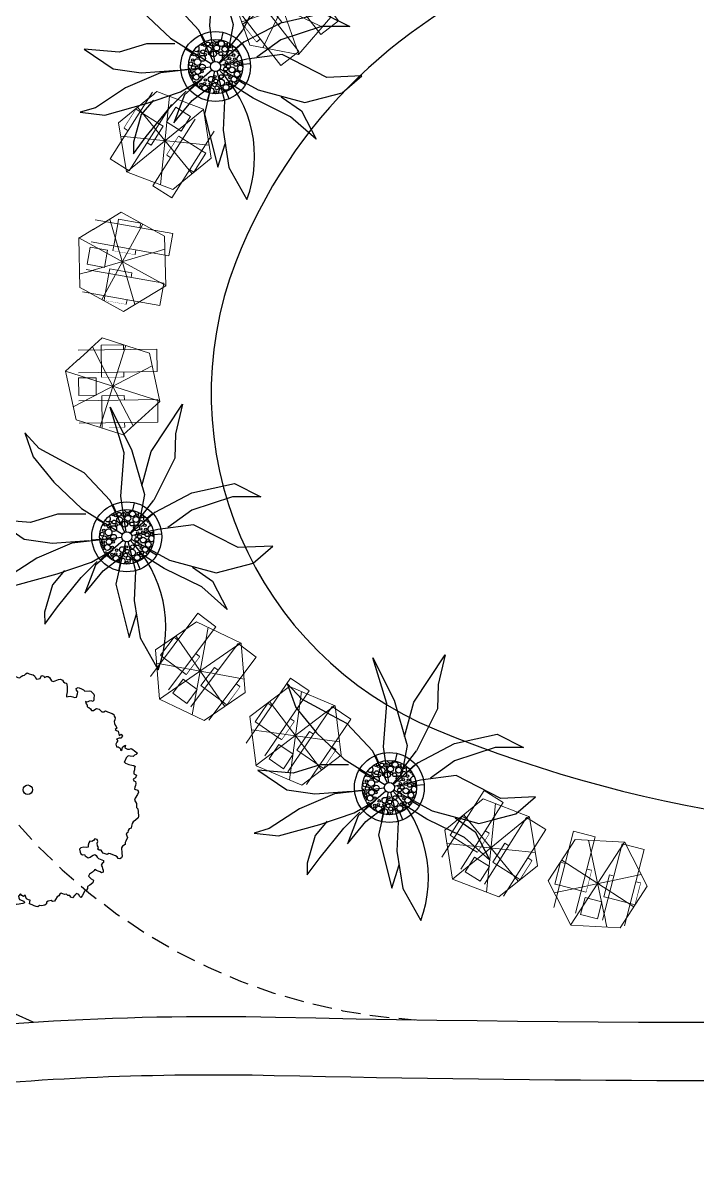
# Model space of a CAD drawing. Extents: x 309418 to 1212698, y 3438380 to 6877191.
# Drawn here: x 606551.14 to 606568.51, y 3438604.27 to 3438633.77 of the extents above; entities that cross this region are included whole.
import ezdxf

# ---------------------------------------------------------------- set-up
doc = ezdxf.new("R2010")
doc.units = 0
doc.header["$MEASUREMENT"] = 0
doc.set_wipeout_variables(frame=1)
doc.linetypes.add('DASHED', pattern=[0.75, 0.5, -0.25])
for name, color, linetype in [('Draft _ Lines', 20, 'Continuous'), ('DRAFT LINES', 32, 'Continuous'), ('DRAFT-LINES', 10, 'Continuous'), ('LA-HARD-PAVE-HATCH-MARBLE-TYPE (PV - MT-BG-01-AN - RA- ∅ - 01)', 227, 'Continuous'), ('LA-HARD-PAVE-HATCH-WOOD-TYPE( PV - WO-DW-01-∅ - ∅-∅ - 04)', 17, 'Continuous'), ('LA-HARD-PAVE-LINE-01', 30, 'Continuous'), ('LA-PLNT-PALMS', 251, 'Continuous'), ('LA-PLNT-TREE-TRUNK', 52, 'Continuous'), ('Tree-Delonix regia', 71, 'Continuous')]:
    doc.layers.add(name, color=color, linetype=linetype)
doc.layers.add('HW-LA-SF-LOUNGE CHAIRS', color=215, linetype='Continuous', lineweight=0)
doc.layers.add('L-CON-SF-CABANA', color=215, linetype='Continuous', lineweight=0)

# ---------------------------------------------------------------- blocks, each defined once
blk = doc.blocks.new('Lounge 1')
at = {"lineweight": 13, "extrusion": (0, 0, -1)}
blk.add_line((0.411, 1.439), (0.411, 0.859), dxfattribs=at)
blk.add_wipeout([(0.29, 0.859), (0.29, 0), (-0.29, 0), (-0.29, 0.859), (-0.411, 0.859), (-0.411, 1.439), (-0.29, 1.439), (-0.29, 2.03), (0.29, 2.03), (0.29, 1.439), (0.411, 1.439), (0.411, 0.859)])
at = {"extrusion": (0, 0, -1)}
for p, q in [((-0.29, 2.03), (-0.29, 0)), ((0.29, 2.03), (0.29, 0)), ((0.29, 0), (-0.29, 0))]:
    blk.add_line(p, q, dxfattribs=at)
at = {"lineweight": 13, "extrusion": (0, 0, -1)}
for p, q in [((-0.29, 1.439), (-0.411, 1.439)), ((-0.411, 1.439), (-0.411, 0.859)), ((0.411, 1.439), (0.29, 1.439)), ((-0.29, 0.859), (-0.411, 0.859)), ((0.411, 0.859), (0.29, 0.859))]:
    blk.add_line(p, q, dxfattribs=at)
blk.add_lwpolyline([(0.29, 1.439), (-0.29, 1.439)])
blk = doc.blocks.new('umbrella')
blk.add_lwpolyline([(-0.328, 1.236), (-1.23, 0.331), (-0.897, -0.902), (0.338, -1.231), (1.239, -0.326), (0.907, 0.907)], close=True)
for points in [[(0.329, -1.229), (-0.331, 1.235)], [(1.074, 0.287), (-1.064, -0.282)]]:
    blk.add_lwpolyline(points)
at = {"layer": 'L-CON-SF-CABANA', "extrusion": (0, 0, -1)}
for p, q in [((0.575, 0.995), (-0.571, -0.989)), ((-0.987, 0.575), (0.996, -0.57))]:
    blk.add_line(p, q, dxfattribs=at)
blk = doc.blocks.new('LA-SIDE TABLE-0')
at = {"layer": 'HW-LA-SF-LOUNGE CHAIRS'}
blk.add_lwpolyline([(-0.161, 0.157), (0.161, -0.157), (-0.153, -0.479), (-0.475, -0.166)], close=True, dxfattribs=at)
blk = doc.blocks.new('*U115')
at = {"layer": 'HW-LA-SF-LOUNGE CHAIRS', "rotation": 93.11752441765674}
for p in [(1.118, 0.714), (1.189, -0.584)]:
    blk.add_blockref('Lounge 1', p, dxfattribs=at)
at = {"rotation": 137.327796256795}
blk.add_blockref('LA-SIDE TABLE-0', (-0.873, -0.046), dxfattribs=at)
at = {"layer": 'HW-LA-SF-LOUNGE CHAIRS', "rotation": 96.62651769547591}
blk.add_blockref('umbrella', (0.006, 0.002), dxfattribs=at)
blk = doc.blocks.new('*U114')
at = {"layer": 'HW-LA-SF-LOUNGE CHAIRS', "rotation": 111.042538555091}
blk.add_blockref('Lounge 1', (0.844, 1.023), dxfattribs=at)
blk.add_blockref('Lounge 1', (1.311, -0.19), dxfattribs=at)
at = {"rotation": 155.2528103942293}
blk.add_blockref('LA-SIDE TABLE-0', (-0.817, -0.312), dxfattribs=at)
at = {"layer": 'HW-LA-SF-LOUNGE CHAIRS', "rotation": 114.5515318329102}
blk.add_blockref('umbrella', (0.005, 0.004), dxfattribs=at)
blk = doc.blocks.new('*U113')
at = {"layer": 'HW-LA-SF-LOUNGE CHAIRS', "rotation": 112.902256444944}
blk.add_blockref('Lounge 1', (0.811, 1.05), dxfattribs=at)
blk.add_blockref('Lounge 1', (1.317, -0.147), dxfattribs=at)
at = {"rotation": 157.1125282840822}
blk.add_blockref('LA-SIDE TABLE-0', (-0.806, -0.338), dxfattribs=at)
at = {"layer": 'HW-LA-SF-LOUNGE CHAIRS', "rotation": 116.4112497227631}
blk.add_blockref('umbrella', (0.005, 0.004), dxfattribs=at)
blk = doc.blocks.new('*U112')
at = {"layer": 'HW-LA-SF-LOUNGE CHAIRS', "rotation": 115.5043517202483}
blk.add_blockref('Lounge 1', (0.762, 1.086), dxfattribs=at)
blk.add_blockref('Lounge 1', (1.322, -0.087), dxfattribs=at)
at = {"rotation": 159.7146235593865}
blk.add_blockref('LA-SIDE TABLE-0', (-0.79, -0.375), dxfattribs=at)
at = {"layer": 'HW-LA-SF-LOUNGE CHAIRS', "rotation": 119.0133449980674}
blk.add_blockref('umbrella', (0.005, 0.004), dxfattribs=at)
blk = doc.blocks.new('*U111')
at = {"layer": 'HW-LA-SF-LOUNGE CHAIRS', "rotation": 167.8649148409983}
blk.add_blockref('Lounge 1', (-0.395, 1.267), dxfattribs=at)
blk.add_blockref('Lounge 1', (0.876, 0.993), dxfattribs=at)
at = {"rotation": 212.0751866801365}
blk.add_blockref('LA-SIDE TABLE-0', (-0.186, -0.855), dxfattribs=at)
at = {"layer": 'HW-LA-SF-LOUNGE CHAIRS', "rotation": 171.3739081188174}
blk.add_blockref('umbrella', (-0.001, 0.006), dxfattribs=at)
blk = doc.blocks.new('*U110')
at = {"layer": 'HW-LA-SF-LOUNGE CHAIRS', "rotation": 178.7454552913774}
for p in [(-0.627, 1.169), (0.673, 1.141)]:
    blk.add_blockref('Lounge 1', p, dxfattribs=at)
at = {"rotation": 222.9557271305156}
blk.add_blockref('LA-SIDE TABLE-0', (-0.021, -0.874), dxfattribs=at)
at = {"layer": 'HW-LA-SF-LOUNGE CHAIRS', "rotation": 182.2544485691966}
blk.add_blockref('umbrella', (-0.002, 0.006), dxfattribs=at)
blk = doc.blocks.new('*U82')
at = {"layer": 'HW-LA-SF-LOUNGE CHAIRS', "rotation": 290.9503451997679}
blk.add_blockref('Lounge 1', (-0.846, -1.022), dxfattribs=at)
blk.add_blockref('Lounge 1', (-1.311, 0.192), dxfattribs=at)
at = {"rotation": 335.1606170389062}
blk.add_blockref('LA-SIDE TABLE-0', (0.817, 0.311), dxfattribs=at)
at = {"layer": 'HW-LA-SF-LOUNGE CHAIRS', "rotation": 294.4593384775871}
blk.add_blockref('umbrella', (-0.005, -0.004), dxfattribs=at)
blk = doc.blocks.new('*U124')
at = {"layer": 'HW-LA-SF-LOUNGE CHAIRS', "rotation": 220.9114696602529}
blk.add_blockref('Lounge 1', (-1.249, 0.446), dxfattribs=at)
blk.add_blockref('Lounge 1', (-0.267, 1.298), dxfattribs=at)
at = {"rotation": 265.1217414993911}
blk.add_blockref('LA-SIDE TABLE-0', (0.571, -0.662), dxfattribs=at)
at = {"layer": 'HW-LA-SF-LOUNGE CHAIRS', "rotation": 224.420462938072}
blk.add_blockref('umbrella', (-0.005, 0.003), dxfattribs=at)
blk = doc.blocks.new('GH-B-LA-HD-FURN-Tree-Pit-140-C2')
blk.add_wipeout([(-0.285, 0.639), (-0.331, 0.617), (-0.371, 0.593), (-0.464, 0.524), (-0.509, 0.48), (-0.547, 0.437), (-0.566, 0.411), (-0.593, 0.373), (-0.614, 0.337), (-0.643, 0.276), (-0.665, 0.22), (-0.683, 0.154), (-0.692, 0.107), (-0.698, 0.047), (-0.7, 0.008), (-0.7, -0.016), (-0.696, -0.075), (-0.684, -0.149), (-0.657, -0.241), (-0.632, -0.301), (-0.605, -0.352), (-0.578, -0.395), (-0.516, -0.473), (-0.43, -0.552), (-0.377, -0.59), (-0.308, -0.629), (-0.192, -0.673), (-0.137, -0.686), (-0.026, -0.7), (0.028, -0.699), (0.16, -0.681), (0.232, -0.66), (0.287, -0.638), (0.411, -0.567), (0.473, -0.516), (0.517, -0.472), (0.565, -0.413), (0.608, -0.346), (0.66, -0.234), (0.679, -0.17), (0.695, -0.08), (0.699, 0.027), (0.674, 0.189), (0.649, 0.262), (0.618, 0.329), (0.576, 0.398), (0.529, 0.458), (0.47, 0.518), (0.414, 0.565), (0.336, 0.614), (0.277, 0.643), (0.234, 0.66), (0.176, 0.677), (0.135, 0.687), (0.1, 0.693), (0.045, 0.699), (0.004, 0.7), (-0.03, 0.699), (-0.071, 0.696), (-0.096, 0.693), (-0.124, 0.689), (-0.195, 0.672)])
at = {"linetype": 'Continuous', "ltscale": 7}
blk.add_circle((0, 0), 0.7, dxfattribs=at)
for centre, radius in [((0, 0), 0.7), ((-0.239, 0.566, 0), 0.0312), ((-0.106, 0.624, 0), 0.0312), ((0.025, 0.561, 0), 0.0312), ((0.247, 0.56, 0), 0.0312), ((-0.542, 0.345, 0), 0.0312), ((-0.482, 0.387, 0), 0.0312), ((-0.385, 0.277, 0), 0.0744), ((-0.38, 0.429, 0), 0.0489), ((-0.345, 0.538, 0), 0.0489), ((-0.319, 0.363, 0), 0.0312), ((-0.223, 0.255, 0), 0.0751), ((-0.203, 0.436, 0), 0.0864), ((-0.046, 0.394, 0), 0.0751), ((-0.067, 0.526, 0), 0.0489), ((0.091, 0.494, 0), 0.0489), ((0.075, 0.397, 0), 0.0312), ((0.163, 0.33, 0), 0.0312), ((0.221, 0.245, 0), 0.0744), ((0.226, 0.418, 0), 0.0751), ((0.328, 0.519, 0), 0.0489), ((0.39, 0.277, 0), 0.0744), ((0.396, 0.429, 0), 0.0489), ((0.48, 0.346, 0), 0.0312), ((0.553, 0.255, 0), 0.0751), ((-0.592, 0.009, 0), 0.0312), ((-0.526, 0.216, 0), 0.0751), ((-0.442, 0.118, 0), 0.0312), ((-0.432, -0.011, 0), 0.0312), ((-0.319, 0.189, 0), 0.0312), ((0.336, -0.05, 0), 0.0744), ((0.314, 0.186, 0), 0.0312), ((0.342, 0.102, 0), 0.0489), ((0.498, 0.095, 0), 0.0751), ((0.498, -0.073, 0), 0.0751), ((0.602, 0.143, 0), 0.0312), ((-0.664, -0.034, 0), 0.0312), ((-0.602, -0.135, 0), 0.0744), ((-0.523, -0.055, 0), 0.0312), ((-0.505, -0.182, 0), 0.0312), ((-0.43, -0.174, 0), 0.0312), ((-0.386, -0.273, 0), 0.0489), ((-0.327, -0.118, 0), 0.0744), ((-0.285, -0.24, 0), 0.0489), ((-0.229, -0.365, 0), 0.0864), ((-0.214, -0.155, 0), 0.0312), ((-0.11, -0.277, 0), 0.0489), ((0.028, -0.318, 0), 0.0489), ((0.112, -0.242, 0), 0.0489), ((0.184, -0.17, 0), 0.0312), ((0.211, -0.253, 0), 0.0489), ((0.255, -0.157, 0), 0.0312), ((0.346, -0.263, 0), 0.0489), ((0.384, -0.154, 0), 0.0312), ((0.456, -0.261, 0), 0.0312), ((0.521, -0.179, 0), 0.0312), ((-0.508, -0.414, 0), 0.0312), ((-0.406, -0.372, 0), 0.0489), ((-0.345, -0.437, 0), 0.0312), ((-0.249, -0.546, 0), 0.0751), ((-0.144, -0.505, 0), 0.0312), ((-0.086, -0.557, 0), 0.0489), ((0.043, -0.574, 0), 0.0751), ((0.011, -0.474, 0), 0.0312), ((0.049, -0.404, 0), 0.0312), ((0.195, -0.556, 0), 0.0744), ((0.2, -0.382, 0), 0.0751), ((0.274, -0.477, 0), 0.0312), ((0.37, -0.372, 0), 0.0489), ((0.454, -0.455, 0), 0.0312), ((-0.175, -0.631, 0), 0.0312), ((0.01, -0.669, 0), 0.0312)]:
    blk.add_circle(centre, radius)
for centre, radius, start, end in [((-0.141, 0.712, 0), 0.0489, 225.1336, 337.319), ((0.053, 0.676, 0), 0.0744, 161.2962, 9.7321), ((0.228, 0.639, 0), 0.0312, 117.3619, 23.3792), ((-0.617, 0.292, 0), 0.0312, 212.387, 96.9329), ((-0.532, 0.493, 0), 0.0744, 249.8969, 24.4462), ((0.491, 0.534, 0), 0.0312, 191.312, 263.5273), ((0.572, 0.436, 0), 0.0864, 143.8673, 290.7577), ((-0.738, 0.073, 0), 0.0751, 300.57, 48.1319), ((-0.667, 0.152, 0), 0.0312, 228.2509, 106.0031), ((-0.703, 0.259, 0), 0.0489, 338.9516, 340.5973), ((0.676, 0.067, 0), 0.0751, 82.3722, 288.9673), ((-0.683, -0.259, 0), 0.0489, 330.5544, 70.9052), ((-0.558, -0.308, 0), 0.0744, 243.0468, 174.7374), ((0.547, -0.365, 0), 0.0864, 29.6959, 262.8687), ((0.661, -0.083, 0), 0.0489, 40.7628, 304.861), ((0.672, -0.262, 0), 0.0489, 95.6985, 221.7485), ((0.664, -0.168, 0), 0.0312, 47.4763, 284.0739), ((0.73, -0.03, 0), 0.0312, 164.2255, 190.993), ((-0.568, -0.456, 0), 0.0312, 13.6332, 63.9215), ((-0.411, -0.524, 0), 0.0744, 297.5976, 166.1329), ((-0.345, -0.612, 0), 0.0312, 335.7961, 145.3358), ((0.364, -0.524, 0), 0.0744, 340.2974, 269.335), ((0.527, -0.546, 0), 0.0751, 97.2335, 170.6742), ((-0.126, -0.734, 0), 0.0751, 29.1719, 131.3472), ((0.145, -0.71, 0), 0.0751, 33.568, 169.5874)]:
    blk.add_arc(centre, radius, start, end)
blk = doc.blocks.new('P200')
blk.add_lwpolyline([(0, -0.1), (0, 0.1)])
blk = doc.blocks.new('COARSE GRAVEL')
blk.add_wipeout([(0.677, 0.593), (0.693, 0.574), (0.693, 0.574), (0.73, 0.527), (0.758, 0.485), (0.793, 0.425), (0.81, 0.393), (0.831, 0.346), (0.85, 0.297), (0.867, 0.242), (0.883, 0.174), (0.894, 0.105), (0.899, 0.041), (0.9, -0.016), (0.898, -0.066), (0.892, -0.123), (0.88, -0.186), (0.867, -0.24), (0.848, -0.301), (0.82, -0.372), (0.79, -0.431), (0.757, -0.487), (0.72, -0.54), (0.681, -0.589), (0.641, -0.632), (0.605, -0.666), (0.579, -0.689), (0.53, -0.728), (0.477, -0.763), (0.444, -0.783), (0.404, -0.804), (0.374, -0.819), (0.305, -0.847), (0.25, -0.865), (0.153, -0.887), (0.088, -0.896), (0.02, -0.9), (-0.062, -0.898), (-0.179, -0.882), (-0.241, -0.867), (-0.295, -0.85), (-0.358, -0.826), (-0.43, -0.791), (-0.464, -0.771), (-0.526, -0.731), (-0.571, -0.696), (-0.616, -0.656), (-0.68, -0.59), (-0.714, -0.548), (-0.748, -0.5), (-0.791, -0.43), (-0.832, -0.343), (-0.866, -0.245), (-0.889, -0.14), (-0.899, -0.041), (-0.897, 0.077), (-0.881, 0.186), (-0.856, 0.277), (-0.839, 0.326), (-0.811, 0.39), (-0.778, 0.452), (-0.742, 0.509), (-0.702, 0.563), (-0.651, 0.621), (-0.592, 0.678), (-0.491, 0.754), (-0.4, 0.806), (-0.329, 0.838), (-0.192, 0.879), (-0.105, 0.894), (0.013, 0.9), (0.085, 0.896), (0.203, 0.877), (0.251, 0.864), (0.353, 0.828), (0.407, 0.803), (0.424, 0.794), (0.47, 0.768), (0.49, 0.755), (0.524, 0.732), (0.558, 0.706), (0.616, 0.656), (0.651, 0.622)])
at = {"rotation": 45.00000000604048}
blk.add_blockref('GH-B-LA-HD-FURN-Tree-Pit-140-C2', (0, 0), dxfattribs=at)
at = {"layer": 'LA-HARD-PAVE-HATCH-WOOD-TYPE( PV - WO-DW-01-∅ - ∅-∅ - 04)'}
blk.add_circle((0, 0), 0.9, dxfattribs=at)
at = {"layer": 'LA-HARD-PAVE-LINE-01'}
blk.add_circle((0, 0), 0.7, dxfattribs=at)
at = {"layer": 'LA-HARD-PAVE-HATCH-WOOD-TYPE( PV - WO-DW-01-∅ - ∅-∅ - 04)'}
for p, rotation in [((-0.24, 0.763), 197.4295865630063), ((0.252, 0.759), 161.6197243753375), ((-0.641, 0.479), 233.239448750675), ((0.649, 0.468), 125.8098621876688), ((-0.8, 0.013), 269.0493109383438), ((0.8, -0.027), 88.09862187668766), ((-0.656, -0.457), 304.8591731260126), ((0.633, -0.489), 52.28875968901892), ((-0.265, -0.755), 340.6690353136814), ((0.227, -0.767), 16.47889750135008)]:
    blk.add_blockref('P200', p, dxfattribs=dict(at, rotation=rotation))
blk = doc.blocks.new('GH-B-LA-PL-PALM')
for p, q in [((-1.517, 2.964), (-2.174, 3.082)), ((-2.174, 3.082), (-1.583, 2.408)), ((-0.725, 2.373), (-1.517, 2.964)), ((-1.583, 2.408), (-1.319, 1.141)), ((-0.226, 1.232), (-0.725, 2.373)), ((-2.808, 1.298), (-2.97, 2.047)), ((-2.97, 2.047), (-2.513, 1.474)), ((-1.933, 0.598), (-2.808, 1.298)), ((-2.513, 1.474), (-1.587, 0.875)), ((-0.022, 0.123), (-0.226, 1.232)), ((-1.319, 1.141), (-0.653, 0.504)), ((-0.955, 0.175), (-1.933, 0.598)), ((-1.587, 0.875), (-0.851, 0.675)), ((-0.653, 0.504), (-0.099, 0.076)), ((-0.955, 0.175), (-0.123, 0.023)), ((-0.585, -0.034), (-1.172, -0.045)), ((0.206, -1.184), (0.662, -1.757)), ((0.662, -1.757), (1.267, -2.163)), ((1.267, -2.163), (1.777, -2.915))]:
    blk.add_line(p, q)
for points in [[(-0.451, 1.808), (-0.499, 2.44), (-0.17, 3.188), (-0.209, 2.316), (0.031, 1.265), (0.106, 0.609)], [(0.075, 0.1), (0.543, 0.728), (1.155, 1.179), (1.809, 1.901), (2.162, 2.778)], [(0.112, 0.054), (1.131, 0.546), (1.977, 1.672), (1.392, 1.44)], [(-0.085, -0.091), (-0.721, -0.772), (-1.64, -1.411), (-2.332, -2.431), (-1.827, -1.319), (-1.132, -0.325), (-0.476, 0.023), (-0.125, 0.006)], [(0.484, -0.064), (1.072, -0.167), (1.803, 0.069), (1.06, 0.076), (0.462, 0.223)], [(-1.27, -0.522), (-2.104, -0.891), (-3.563, -1.025), (-2.852, -0.688), (-2.355, -0.309), (-1.172, -0.045)], [(-0.056, -0.112), (-0.459, -0.92), (-0.598, -1.887), (-0.356, -3.184), (-0.437, -3.729), (-0.092, -3.173), (0.082, -2.348), (0.165, -1.363), (0.015, -0.124)], [(0.089, -0.087), (1.018, -0.999), (1.885, -1.46), (2.766, -1.745), (3.106, -1.976), (2.762, -1.439), (1.868, -0.796), (1.076, -0.298), (0.553, -0.094), (0.123, -0.021)], [(1.682, -0.703), (2.163, -0.713), (2.841, -0.428), (3.079, -0.234), (2.524, -0.261), (1.55, -0.256), (0.968, -0.194)], [(1.777, -2.915), (1.7, -2.02), (1.329, -1.394), (0.682, -0.702)]]:
    blk.add_lwpolyline(points)
blk.add_arc((3.175, -0.24), 3.184, 108.5551, 173.4273)
at = {"layer": 'LA-PLNT-TREE-TRUNK'}
blk.add_circle((0, 0), 0.131, dxfattribs=at)
blk = doc.blocks.new('Delonix regia')
at = {"linetype": 'Continuous'}
blk.add_lwpolyline([(2.746, -0.535), (2.736, -0.575), (2.722, -0.616), (2.664, -0.605), (2.668, -0.648), (2.68, -0.697), (2.659, -0.734), (2.623, -0.79), (2.679, -0.804), (2.666, -0.866), (2.599, -0.87), (2.571, -0.833), (2.505, -0.801), (2.5, -0.85), (2.456, -0.861), (2.399, -0.882), (2.358, -0.933), (2.388, -0.966), (2.392, -1.03), (2.362, -1.086), (2.408, -1.09), (2.458, -1.056), (2.512, -1.06), (2.55, -1.08), (2.55, -1.08), (2.55, -1.08), (2.486, -1.111), (2.507, -1.185), (2.541, -1.221), (2.585, -1.246), (2.588, -1.292), (2.596, -1.351), (2.604, -1.444), (2.555, -1.441), (2.514, -1.423), (2.467, -1.426), (2.422, -1.361), (2.392, -1.317), (2.321, -1.31), (2.249, -1.337), (2.204, -1.346), (2.208, -1.393), (2.239, -1.477), (2.272, -1.547), (2.302, -1.59), (2.312, -1.635), (2.27, -1.65), (2.232, -1.678), (2.186, -1.702), (2.151, -1.736), (2.166, -1.812), (2.1, -1.837), (2.038, -1.819), (2.019, -1.86), (2.035, -1.902), (1.996, -1.944), (1.958, -1.972), (1.91, -1.99), (1.87, -2.012), (1.902, -2.096), (1.885, -2.143), (1.825, -2.166), (1.71, -2.188), (1.662, -2.206), (1.629, -2.3), (1.596, -2.34), (1.56, -2.374), (1.55, -2.419), (1.503, -2.477), (1.425, -2.561), (1.385, -2.583), (1.299, -2.574), (1.226, -2.56), (1.175, -2.572), (1.118, -2.601), (1.074, -2.631), (1.024, -2.608), (0.972, -2.614), (0.928, -2.644), (0.877, -2.635), (0.846, -2.681), (0.827, -2.722), (0.737, -2.756), (0.695, -2.772), (0.652, -2.802), (0.576, -2.782), (0.529, -2.786), (0.431, -2.891), (0.385, -2.949), (0.34, -2.959), (0.295, -2.948), (0.268, -2.911), (0.284, -2.864), (0.274, -2.819), (0.248, -2.747), (0.225, -2.687), (0.197, -2.649), (0.156, -2.631), (0.132, -2.585), (0.108, -2.539), (0.119, -2.494), (0.127, -2.443), (0.093, -2.407), (0.09, -2.361), (0.132, -2.345), (0.149, -2.298), (0.191, -2.248), (0.24, -2.23), (0.264, -2.186), (0.236, -2.128), (0.181, -2.128), (0.134, -2.112), (0.106, -2.074), (0.054, -2.08), (-0.004, -2.109), (-0.04, -2.142), (-0.077, -2.115), (-0.112, -2.06), (-0.176, -2.015), (-0.231, -2.015), (-0.275, -2.08), (-0.292, -2.127), (-0.282, -2.171), (-0.237, -2.202), (-0.255, -2.243), (-0.236, -2.332), (-0.193, -2.357), (-0.147, -2.367), (-0.102, -2.378), (-0.061, -2.397), (-0.058, -2.443), (-0.068, -2.488), (-0.076, -2.539), (-0.055, -2.579), (-0.043, -2.629), (-0.027, -2.672), (-0.063, -2.705), (-0.108, -2.695), (-0.158, -2.707), (-0.169, -2.752), (-0.196, -2.789), (-0.214, -2.83), (-0.25, -2.864), (-0.291, -2.845), (-0.295, -2.799), (-0.319, -2.753), (-0.334, -2.711), (-0.346, -2.661), (-0.393, -2.664), (-0.442, -2.662), (-0.532, -2.641), (-0.58, -2.659), (-0.585, -2.756), (-0.574, -2.821), (-0.63, -2.855), (-0.732, -2.839), (-0.793, -2.82), (-0.837, -2.85), (-0.881, -2.86), (-0.929, -2.844), (-1.068, -2.875), (-1.12, -2.881), (-1.124, -2.834), (-1.099, -2.791), (-1.122, -2.731), (-1.179, -2.725), (-1.272, -2.732), (-1.287, -2.69), (-1.279, -2.639), (-1.313, -2.603), (-1.31, -2.555), (-1.344, -2.519), (-1.36, -2.477), (-1.382, -2.437), (-1.427, -2.427), (-1.471, -2.436), (-1.524, -2.422), (-1.601, -2.437), (-1.651, -2.449), (-1.691, -2.416), (-1.695, -2.369), (-1.764, -2.326), (-1.764, -2.326), (-1.808, -2.312), (-1.842, -2.34), (-1.892, -2.329), (-1.931, -2.305), (-1.966, -2.273), (-1.994, -2.238), (-2.044, -2.226), (-2.072, -2.191), (-2.089, -2.145), (-2.112, -2.085), (-2.136, -2.019), (-2.092, -1.995), (-2.057, -1.967), (-2.079, -1.929), (-2.092, -1.874), (-2.071, -1.828), (-2.048, -1.789), (-2.098, -1.777), (-2.108, -1.728), (-2.099, -1.672), (-2.182, -1.673), (-2.205, -1.712), (-2.226, -1.757), (-2.187, -1.864), (-2.201, -1.907), (-2.246, -1.886), (-2.281, -1.853), (-2.323, -1.824), (-2.373, -1.789), (-2.415, -1.699), (-2.436, -1.662), (-2.479, -1.647), (-2.511, -1.561), (-2.531, -1.508), (-2.588, -1.499), (-2.628, -1.431), (-2.645, -1.346), (-2.663, -1.277), (-2.68, -1.231), (-2.745, -1.179), (-2.773, -1.144), (-2.774, -1.1), (-2.759, -1.018), (-2.776, -0.934), (-2.777, -0.889), (-2.808, -0.847), (-2.828, -0.794), (-2.852, -0.728), (-2.861, -0.685), (-2.849, -0.636), (-2.807, -0.605), (-2.765, -0.597), (-2.724, -0.627), (-2.685, -0.65), (-2.639, -0.671), (-2.594, -0.692), (-2.585, -0.734), (-2.567, -0.803), (-2.559, -0.845), (-2.512, -0.85), (-2.466, -0.871), (-2.441, -0.937), (-2.397, -0.996), (-2.354, -0.988), (-2.336, -0.936), (-2.366, -0.856), (-2.385, -0.803), (-2.371, -0.76), (-2.375, -0.709), (-2.399, -0.665), (-2.434, -0.632), (-2.465, -0.591), (-2.51, -0.57), (-2.537, -0.519), (-2.582, -0.498), (-2.611, -0.464), (-2.558, -0.421), (-2.507, -0.395), (-2.484, -0.356), (-2.507, -0.274), (-2.545, -0.212), (-2.573, -0.178), (-2.539, -0.149), (-2.556, -0.103), (-2.551, -0.056), (-2.552, -0.011), (-2.602, 0.001), (-2.656, 0.003), (-2.686, -0.038), (-2.733, -0.033), (-2.767, -0.083), (-2.788, -0.129), (-2.846, -0.136), (-2.889, -0.061), (-2.924, -0.028), (-2.98, 0.019), (-3.016, 0.096), (-3.039, 0.178), (-2.996, 0.225), (-2.908, 0.273), (-2.844, 0.304), (-2.832, 0.354), (-2.864, 0.418), (-2.903, 0.441), (-2.888, 0.484), (-2.865, 0.523), (-2.882, 0.569), (-2.882, 0.569), (-2.865, 0.616), (-2.877, 0.66), (-2.893, 0.702), (-2.854, 0.725), (-2.806, 0.726), (-2.782, 0.674), (-2.761, 0.629), (-2.698, 0.683), (-2.656, 0.699), (-2.634, 0.755), (-2.635, 0.807), (-2.674, 0.827), (-2.698, 0.905), (-2.69, 0.952), (-2.699, 1.001), (-2.729, 1.046), (-2.749, 1.1), (-2.765, 1.155), (-2.755, 1.22), (-2.691, 1.261), (-2.651, 1.246), (-2.601, 1.229), (-2.537, 1.244), (-2.493, 1.265), (-2.484, 1.312), (-2.502, 1.384), (-2.523, 1.428), (-2.54, 1.474), (-2.536, 1.545), (-2.484, 1.582), (-2.441, 1.572), (-2.396, 1.567), (-2.35, 1.571), (-2.336, 1.524), (-2.327, 1.475), (-2.313, 1.428), (-2.294, 1.387), (-2.215, 1.434), (-2.172, 1.459), (-2.143, 1.404), (-2.084, 1.479), (-2.097, 1.526), (-2.188, 1.536), (-2.232, 1.55), (-2.218, 1.616), (-2.27, 1.662), (-2.295, 1.705), (-2.297, 1.757), (-2.277, 1.799), (-2.236, 1.827), (-2.222, 1.907), (-2.236, 1.98), (-2.17, 1.978), (-2.117, 1.929), (-2.079, 1.899), (-2.018, 1.944), (-2.022, 2.003), (-1.982, 2.035), (-1.991, 2.084), (-2.011, 2.125), (-2.041, 2.157), (-1.986, 2.174), (-1.937, 2.183), (-1.898, 2.206), (-1.829, 2.232), (-1.785, 2.209), (-1.78, 2.159), (-1.701, 2.171), (-1.661, 2.155), (-1.614, 2.182), (-1.613, 2.225), (-1.642, 2.258), (-1.642, 2.258), (-1.667, 2.295), (-1.655, 2.339), (-1.596, 2.406), (-1.544, 2.42), (-1.5, 2.436), (-1.475, 2.491), (-1.461, 2.575), (-1.451, 2.624), (-1.402, 2.659), (-1.358, 2.647), (-1.315, 2.652), (-1.269, 2.652), (-1.222, 2.647), (-1.217, 2.604), (-1.229, 2.56), (-1.182, 2.555), (-1.157, 2.519), (-1.077, 2.56), (-1.077, 2.605), (-1.067, 2.654), (-1.067, 2.699), (-1.019, 2.768), (-0.941, 2.803), (-0.896, 2.803), (-0.863, 2.866), (-0.848, 2.917), (-0.779, 2.943), (-0.727, 2.956), (-0.709, 2.906), (-0.746, 2.825), (-0.741, 2.781), (-0.746, 2.734), (-0.777, 2.666), (-0.801, 2.623), (-0.774, 2.566), (-0.729, 2.566), (-0.689, 2.535), (-0.624, 2.559), (-0.609, 2.61), (-0.639, 2.644), (-0.606, 2.691), (-0.559, 2.702), (-0.529, 2.742), (-0.552, 2.79), (-0.606, 2.798), (-0.613, 2.846), (-0.642, 2.88), (-0.589, 2.934), (-0.538, 2.948), (-0.47, 2.979), (-0.434, 3.003), (-0.379, 3.007), (-0.338, 2.988), (-0.297, 2.97), (-0.202, 2.988), (-0.133, 3.014), (-0.083, 3.032), (-0.03, 3.041), (0.02, 3.014), (0.061, 2.996), (0.072, 2.949), (0.007, 2.913), (-0.043, 2.895), (0.009, 2.892), (0.054, 2.908), (0.075, 2.866), (0.141, 2.856), (0.19, 2.846), (0.224, 2.876), (0.194, 2.91), (0.237, 2.948), (0.281, 2.92), (0.326, 2.846), (0.425, 2.883), (0.475, 2.885), (0.52, 2.856), (0.596, 2.879), (0.664, 2.91), (0.711, 2.933), (0.76, 2.94), (0.792, 2.867), (0.777, 2.817), (0.865, 2.838), (0.943, 2.873), (0.999, 2.905), (1.042, 2.91), (1.084, 2.858), (1.101, 2.813), (1.084, 2.767), (1.062, 2.72), (1.108, 2.703), (1.151, 2.679), (1.209, 2.706), (1.251, 2.728), (1.268, 2.683), (1.303, 2.651), (1.327, 2.615), (1.327, 2.615), (1.357, 2.583), (1.398, 2.554), (1.447, 2.564), (1.496, 2.553), (1.491, 2.506), (1.456, 2.478), (1.491, 2.385), (1.477, 2.342), (1.433, 2.318), (1.443, 2.232), (1.44, 2.178), (1.475, 2.146), (1.538, 2.139), (1.583, 2.118), (1.611, 2.084), (1.655, 2.107), (1.637, 2.176), (1.617, 2.229), (1.629, 2.278), (1.661, 2.313), (1.704, 2.299), (1.738, 2.267), (1.788, 2.255), (1.823, 2.283), (1.883, 2.283), (1.923, 2.237), (1.957, 2.145), (1.981, 2.101), (2.028, 2.096), (2.078, 2.084), (2.119, 2.055), (2.163, 2.056), (2.206, 2.042), (2.226, 1.989), (2.246, 1.936), (2.274, 1.902), (2.278, 1.85), (2.257, 1.805), (2.252, 1.758), (2.287, 1.726), (2.325, 1.703), (2.372, 1.72), (2.416, 1.721), (2.434, 1.675), (2.419, 1.632), (2.471, 1.614), (2.506, 1.582), (2.508, 1.537), (2.479, 1.451), (2.497, 1.405), (2.538, 1.375), (2.583, 1.355), (2.626, 1.341), (2.67, 1.304), (2.683, 1.249), (2.671, 1.199), (2.673, 1.155), (2.701, 1.12), (2.643, 1.053), (2.544, 0.956), (2.469, 0.913), (2.435, 0.885), (2.476, 0.855), (2.517, 0.826), (2.548, 0.762), (2.566, 0.716), (2.604, 0.692), (2.684, 0.722), (2.732, 0.755), (2.734, 0.809), (2.766, 0.843), (2.812, 0.823), (2.843, 0.759), (2.866, 0.677), (2.861, 0.63), (2.942, 0.555), (2.97, 0.52), (2.958, 0.41), (2.935, 0.372), (2.891, 0.348), (2.859, 0.313), (2.812, 0.296), (2.786, 0.346), (2.745, 0.376), (2.7, 0.397), (2.676, 0.441), (2.651, 0.386), (2.637, 0.343), (2.602, 0.315), (2.626, 0.271), (2.63, 0.22), (2.612, 0.168), (2.646, 0.136), (2.689, 0.122), (2.739, 0.11), (2.77, 0.047), (2.771, 0.002), (2.766, -0.045), (2.803, -0.084), (2.849, -0.105), (2.869, -0.157), (2.913, -0.276), (2.93, -0.323), (2.9, -0.364), (2.886, -0.407), (2.845, -0.437), (2.799, -0.455), (2.766, -0.489)], close=True, dxfattribs=at)
blk.add_circle((0, 0), 0.122, dxfattribs=at)

msp = doc.modelspace()

# ---------------------------------------------------------------- linework, layer by layer
at = {"layer": 'Draft _ Lines', "color": 114, "linetype": 'DASHED', "true_color": 0x139b48}
for points in [[(606639.50151, 3438609.24044, 0.70502142), (606637.32197, 3438643.54264, 0.1463126), (606631.5925, 3438643.47734, -0.14089286), (606609.52258, 3438642.99133, 0.1559083), (606593.34728, 3438642.15917, -0.17222014), (606568.63505, 3438641.67393, 0.30878517), (606552.36793, 3438637.03967, -0.41181048), (606517.40669, 3438633.70006, 0.41181048)], [(606561.22034, 3438608.11009, -0.25208778), (606549.2904, 3438615.55097, -0.18249557)], [(606551.40547, 3438608.0475, 0.12521145), (606543.45917, 3438609.63773, 0.12521145)]]:
    msp.add_lwpolyline(points, format="xyb", dxfattribs=at)
at = {"layer": 'DRAFT LINES', "color": 4}
msp.add_lwpolyline([(606595.48714, 3438619.53989, -0.32906903), (606619.23892, 3438619.26619, 0.4313305), (606643.36574, 3438623.33579, 0.66186967), (606633.94029, 3438637.71911, 0.09714231), (606628.37667, 3438635.5463, -0.31634293), (606614.77161, 3438636.18297, 0.32398812), (606602.47209, 3438636.5877, -0.31692881), (606575.71291, 3438634.29184, 0.4611463), (606556.62654, 3438627.62762, 0.40857924), (606561.79462, 3438615.57436, 0.25914495), (606595.48714, 3438619.53989)], format="xyb", dxfattribs=at)
at = {"layer": 'DRAFT-LINES'}
for points in [[(606533.61272, 3438604.63358, -0.08455369), (606557.65143, 3438608.17782, 0.03118934), (606624.02043, 3438610.8364, -0.10292252), (606639.50151, 3438609.24044, 0.12405938), (606666.06918, 3438607.61798)], [(606546.38441, 3438572.96405), (606544.06241, 3438600.90969, -0.40735976), (606548.51446, 3438606.29546, -0.03218077), (606557.61795, 3438606.67819, 0.00983773), (606578.64612, 3438606.62252, 0.00983773)]]:
    msp.add_lwpolyline(points, format="xyb", dxfattribs=at)

# ---------------------------------------------------------------- next in the draw order: block references
at = {"layer": 'HW-LA-SF-LOUNGE CHAIRS', "xscale": -1, "rotation": 258.6539472657729}
for name, p in [('*U111', (606553.45266, 3438624.42324)), ('*U113', (606558.15746, 3438615.42221)), ('*U115', (606565.94336, 3438611.61314))]:
    msp.add_blockref(name, p, dxfattribs=at)
at = {"layer": 'LA-HARD-PAVE-HATCH-MARBLE-TYPE (PV - MT-BG-01-AN - RA- ∅ - 01)', "rotation": 6.135701135505339}
msp.add_blockref('COARSE GRAVEL', (606553.81635, 3438620.5437), dxfattribs=at)

# ---------------------------------------------------------------- next in the draw order: block references
at = {"layer": 'HW-LA-SF-LOUNGE CHAIRS', "xscale": -1, "rotation": 258.6539472657729}
for name, p in [('*U110', (606553.69881, 3438627.62994)), ('*U112', (606555.70413, 3438617.08664)), ('*U114', (606563.19384, 3438612.53369))]:
    msp.add_blockref(name, p, dxfattribs=at)

# ---------------------------------------------------------------- next in the draw order: block references
msp.add_blockref('*U82', (606554.80504, 3438630.74604), dxfattribs=at)
at = {"layer": 'LA-HARD-PAVE-HATCH-MARBLE-TYPE (PV - MT-BG-01-AN - RA- ∅ - 01)', "rotation": 6.135701135505339}
msp.add_blockref('COARSE GRAVEL', (606560.58183, 3438614.08876), dxfattribs=at)
at = {"layer": 'LA-PLNT-PALMS', "rotation": 231.1357011280185}
msp.add_blockref('GH-B-LA-PL-PALM', (606553.81635, 3438620.5437), dxfattribs=at)
at = {"layer": 'Tree-Delonix regia', "rotation": 47.46426310588033}
msp.add_blockref('Delonix regia', (606551.26719, 3438614.0322), dxfattribs=at)

# ---------------------------------------------------------------- next in the draw order: block references
at = {"layer": 'HW-LA-SF-LOUNGE CHAIRS', "xscale": -1, "rotation": 258.6539472657729}
msp.add_blockref('*U124', (606557.82456, 3438634.17151), dxfattribs=at)
at = {"layer": 'LA-PLNT-PALMS', "rotation": 231.1357011280185}
msp.add_blockref('GH-B-LA-PL-PALM', (606560.58183, 3438614.08876), dxfattribs=at)

# ---------------------------------------------------------------- next in the draw order: block references
at = {"layer": 'LA-HARD-PAVE-HATCH-MARBLE-TYPE (PV - MT-BG-01-AN - RA- ∅ - 01)', "rotation": 6.135701135505339}
msp.add_blockref('COARSE GRAVEL', (606556.1042, 3438632.6514), dxfattribs=at)

# ---------------------------------------------------------------- next in the draw order: block references
at = {"layer": 'LA-PLNT-PALMS', "rotation": 231.1357011280185}
msp.add_blockref('GH-B-LA-PL-PALM', (606556.1042, 3438632.6514), dxfattribs=at)

doc.saveas('drawing.dxf')
